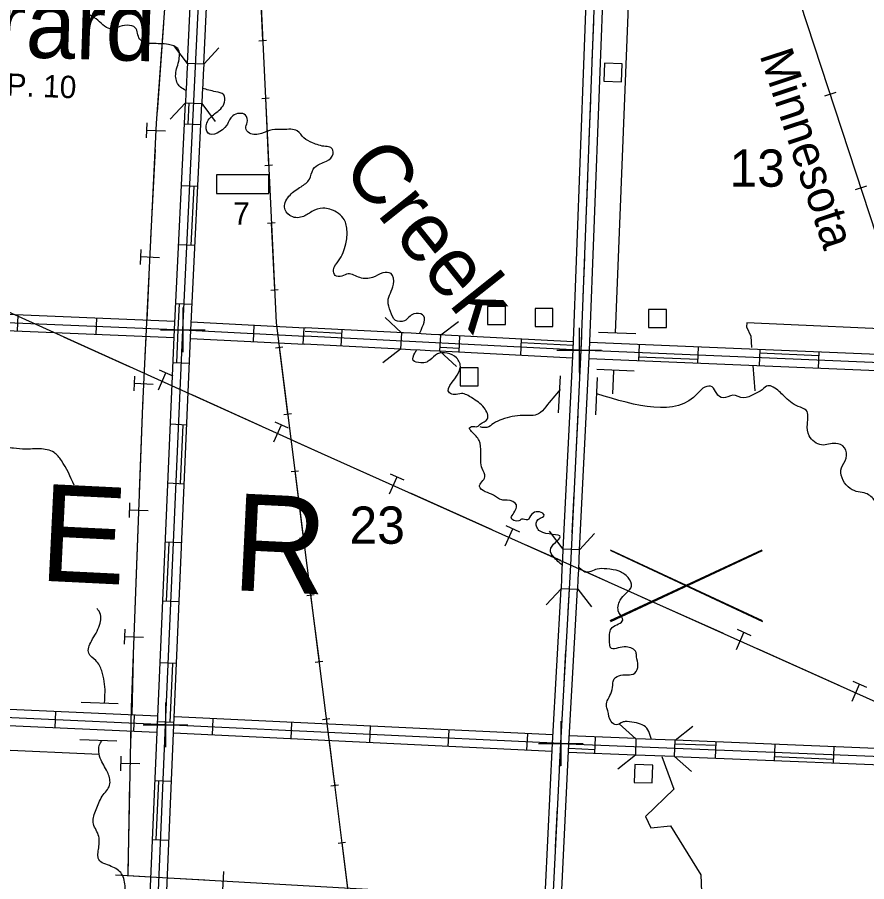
# Model space of a CAD drawing. Extents: x 1631746 to 1929985, y 682974 to 867734.
# Drawn here: x 1748095 to 1759488, y 784614 to 796214 of the extents above; entities that cross this region are included whole.
import ezdxf

# ---------------------------------------------------------------- set-up
doc = ezdxf.new("R2010")
doc.units = 0
for name, color, linetype in [('CSAH RTE', 7, 'Continuous'), ('DWELLING', 7, 'Continuous'), ('HYDRO', 7, 'Continuous'), ('HYRDO TXT', 7, 'Continuous'), ('MUNI NAMES', 7, 'Continuous'), ('PIPELINE', 7, 'Continuous'), ('QUAD BASE SYM', 7, 'Continuous'), ('RAILROAD', 7, 'Continuous'), ('SECTION', 7, 'Continuous'), ('SECTION CORNER BASE', 7, 'Continuous'), ('TOWNSHIP NAME', 7, 'Continuous'), ('TOWNSHIP ROAD', 7, 'Continuous'), ('TRANSMISSION', 7, 'Continuous')]:
    doc.layers.add(name, color=color, linetype=linetype)

msp = doc.modelspace()

# ---------------------------------------------------------------- linework, layer by layer
at = {"layer": 'CSAH RTE'}
for p, q in [((1755375, 791404), (1755351, 790904)), ((1755874, 791379), (1755850, 790880))]:
    msp.add_line(p, q, dxfattribs=at)
for points in [[(1753969, 759988), (1754191, 765316), (1754421, 770655), (1754571, 775045), (1754577, 775155), (1754587, 775261), (1754595, 775317), (1754613, 775400), (1754631, 775465), (1754682, 775610), (1754840, 776001), (1754902, 776180), (1754921, 776270), (1754936, 776373), (1754947, 776469), (1755150, 781218), (1755257, 783856), (1755384, 786468), (1755518, 788860), (1755658, 791748), (1755859, 797011), (1756056, 801706), (1756049, 801838), (1755990, 801994)], [(1755638, 789068), (1755768, 791743), (1755969, 797007), (1756166, 801706), (1756158, 801861), (1756125, 801948)], [(1755418, 789078), (1755549, 791753), (1755749, 797016), (1755936, 801462)], [(1755806, 795627), (1755826, 796155)], [(1755766, 794572), (1755786, 795099)], [(1755726, 793516), (1755746, 794044)], [(1755686, 792461), (1755706, 792989)], [(1755642, 791406), (1755658, 791748), (1755666, 791934)], [(1755590, 790351), (1755616, 790879)], [(1755539, 789297), (1755565, 789824)], [(1755839, 789289), (1755636, 789068), (1755417, 789078), (1755234, 789316)], [(1755393, 788550), (1755399, 788682), (1755405, 788814), (1755411, 788946), (1755417, 789078)], [(1755613, 788540), (1755619, 788672), (1755625, 788804), (1755631, 788936), (1755636, 789068)], [(1755044, 781312), (1755147, 783860), (1755274, 786474), (1755390, 788550)], [(1755190, 788329), (1755393, 788550), (1755613, 788540), (1755795, 788302)], [(1755263, 781302), (1755367, 783851), (1755494, 786462), (1755610, 788541)], [(1755483, 788242), (1755500, 788545)], [(1755424, 787188), (1755454, 787715)], [(1755368, 786133), (1755384, 786468), (1755395, 786661)], [(1755316, 785079), (1755342, 785606)]]:
    msp.add_lwpolyline(points, dxfattribs=at)
at = {"layer": 'DWELLING'}
for points in [[(1755970, 795598), (1755962, 795358), (1756201, 795350), (1756210, 795590)], [(1750768, 793850), (1751468, 793850), (1751468, 794100), (1750768, 794100)], [(1754404, 792332), (1754404, 792092), (1754644, 792092), (1754644, 792332)], [(1755039, 792305), (1755039, 792065), (1755279, 792065), (1755279, 792305)], [(1756561, 792291), (1756561, 792051), (1756801, 792051), (1756801, 792291)], [(1754037, 791509), (1754037, 791269), (1754277, 791269), (1754277, 791509)], [(1756378, 786186), (1756371, 785946), (1756611, 785939), (1756618, 786179)]]:
    msp.add_lwpolyline(points, close=True, dxfattribs=at)
at = {"layer": 'HYDRO'}
for points in [[(1756296, 796597), (1756113, 791979)], [(1760830, 791981), (1760263, 792008), (1757882, 792113), (1757877, 792061), (1757933, 791933), (1757944, 791781)], [(1756093, 791469), (1756080, 791160)], [(1757961, 791542), (1757986, 791203)], [(1745016, 786513), (1749194, 786326)], [(1756739, 786295), (1756900, 785856), (1756521, 785491), (1756591, 785337), (1756858, 785365), (1757265, 784705), (1757293, 783905), (1757615, 783933), (1757713, 783610), (1758246, 782768), (1758316, 782403), (1758611, 781982), (1758821, 781603), (1759186, 781477), (1759537, 781434), (1759971, 781448), (1760210, 781575), (1760280, 781491), (1760420, 781098)]]:
    msp.add_lwpolyline(points, dxfattribs=at)
for points in [[(1750360, 795232), (1750282, 795278), (1750219, 795425), (1750260, 795624), (1750247, 795793), (1750123, 795849), (1749902, 795862), (1749775, 795890), (1749738, 795920), (1749678, 796073), (1749568, 796106), (1749438, 796079), (1749339, 796060), (1749151, 796193), (1749040, 796273), (1749032, 796359), (1749071, 796405), (1749126, 796493), (1749156, 796574), (1749118, 796713), (1749073, 796931), (1748955, 797038), (1748818, 797106), (1748720, 797192), (1748583, 797290)], [(1753493, 791979), (1753532, 792222), (1753412, 792234), (1753287, 792142), (1753168, 792146), (1753101, 792265), (1753068, 792403), (1753140, 792631), (1753108, 792774), (1752998, 792783), (1752860, 792723), (1752691, 792721), (1752533, 792770), (1752448, 792739), (1752360, 792749), (1752337, 792825), (1752405, 792948), (1752501, 793172), (1752517, 793364), (1752468, 793519), (1752377, 793599), (1752195, 793651), (1752045, 793606), (1751916, 793535), (1751750, 793554), (1751681, 793664), (1751753, 793829), (1751902, 793941), (1752012, 794040), (1752064, 794174), (1752156, 794246), (1752242, 794285), (1752330, 794383), (1752302, 794465), (1752230, 794480), (1752054, 794530), (1751939, 794597), (1751851, 794689), (1751661, 794708), (1751513, 794702), (1751371, 794656), (1751208, 794659), (1751159, 794726), (1751179, 794804), (1751155, 794901), (1750986, 794892), (1750940, 794836), (1750901, 794763), (1750653, 794658), (1750638, 794795), (1750742, 794918), (1750875, 795075), (1750863, 795172), (1750756, 795215), (1750581, 795259)], [(1748857, 789935), (1748686, 790267), (1748589, 790373), (1748393, 790422), (1748202, 790419), (1748044, 790430), (1747876, 790465), (1747790, 790529), (1747740, 790658), (1747639, 790724), (1747537, 790727), (1747422, 790796), (1747330, 790908), (1747208, 790986), (1747140, 791075), (1747076, 791213), (1746982, 791353), (1746867, 791476), (1746764, 791511), (1746709, 791475), (1746609, 791486), (1746576, 791556), (1746523, 791682), (1746413, 791721), (1746314, 791705), (1746216, 791796), (1746187, 791933)], [(1755409, 788858), (1755286, 788977), (1755245, 789064), (1755378, 789244), (1755107, 789317), (1755063, 789374), (1755081, 789475), (1755161, 789537), (1755157, 789543), (1754995, 789546), (1754938, 789471), (1754860, 789480), (1754824, 789457), (1754718, 789504), (1754732, 789530), (1754789, 789671), (1754665, 789734), (1754592, 789737), (1754483, 789803), (1754370, 789848), (1754293, 789918), (1754368, 790047), (1754332, 790157), (1754313, 790372), (1754289, 790534), (1754188, 790656), (1754162, 790706), (1754189, 790722), (1754230, 790721), (1754265, 790722), (1754303, 790752), (1754401, 790824), (1754357, 790973), (1754193, 791106), (1754052, 791165), (1753957, 791152), (1753893, 791173), (1754037, 791509), (1753984, 791644), (1753730, 791696), (1753628, 791615), (1753587, 791588), (1753507, 791579), (1753406, 791608), (1753426, 791709), (1753453, 791751)], [(1755375, 791217), (1755182, 790986), (1755088, 790892), (1754879, 790871), (1754596, 790817), (1754484, 790764), (1754395, 790710), (1754305, 790716)], [(1759879, 788897), (1759728, 789035), (1759658, 789245), (1759623, 789501), (1759585, 789742), (1759455, 789831), (1759348, 789852), (1759240, 789912), (1759149, 790169), (1759212, 790298), (1759191, 790438), (1759073, 790496), (1758884, 790475), (1758717, 790598), (1758693, 790755), (1758677, 790941), (1758569, 790992), (1758379, 791130), (1758235, 791250), (1758164, 791270), (1758087, 791215), (1757977, 791157), (1757836, 791106), (1757694, 791141), (1757561, 791108), (1757476, 791166), (1757416, 791255), (1757318, 791252), (1757225, 791169), (1755869, 791160)], [(1756603, 786524), (1756501, 786707), (1756399, 786744), (1756277, 786763), (1756221, 786758), (1756127, 786720), (1756060, 786763), (1756015, 786907), (1755999, 786964), (1756009, 787040), (1756056, 787137), (1756081, 787250), (1756091, 787315), (1756162, 787378), (1756376, 787414), (1756420, 787518), (1756401, 787632), (1756395, 787690), (1756262, 787765), (1756153, 787752), (1756065, 787744), (1756040, 787865), (1756073, 788024), (1756215, 788125), (1756164, 788227), (1756181, 788391), (1756264, 788489), (1756332, 788578), (1756287, 788695), (1756167, 788780), (1756001, 788812), (1755871, 788809), (1755790, 788779), (1755707, 788770), (1755662, 788803), (1755627, 788833)], [(1749264, 787015), (1749272, 787156), (1749228, 787443), (1749150, 787581), (1749053, 787681), (1749090, 787844), (1749199, 788058), (1749192, 788243), (1749160, 788279)], [(1749719, 781718), (1749678, 781906), (1749639, 782187), (1749514, 782355), (1749324, 782553), (1749220, 782739), (1749207, 782930), (1749183, 783061), (1749305, 783280), (1749392, 783541), (1749391, 783782), (1749486, 784175), (1749542, 784535), (1749494, 784720), (1749355, 784820), (1749188, 784912), (1749187, 785070), (1749181, 785243), (1749112, 785411), (1749152, 785581), (1749234, 785760), (1749333, 785910), (1749312, 786068), (1749219, 786244), (1749205, 786467), (1749233, 786511)]]:
    msp.add_spline(points, degree=3, dxfattribs=at)
at = {"layer": 'PIPELINE'}
for p, q in [((1751336, 795900), (1751436, 795905)), ((1751373, 795126), (1751473, 795131)), ((1751416, 794227), (1751516, 794232)), ((1751453, 793453), (1751552, 793458)), ((1751495, 792554), (1751595, 792559)), ((1751558, 791778), (1751658, 791791)), ((1751671, 790885), (1751771, 790898)), ((1751769, 790117), (1751868, 790129)), ((1751882, 789224), (1751981, 789236)), ((1751979, 788455), (1752078, 788467)), ((1752092, 787562), (1752191, 787575)), ((1752189, 786793), (1752288, 786806)), ((1752302, 785900), (1752401, 785913)), ((1752398, 785131), (1752497, 785144))]:
    msp.add_line(p, q, dxfattribs=at)
for points in [[(1742932, 840995), (1745236, 828288), (1746376, 822446), (1746752, 818467), (1748104, 811826), (1749626, 804663), (1750432, 800523), (1751203, 799751), (1751566, 792116), (1752337, 786024), (1753049, 780335), (1753449, 776155), (1753968, 772308), (1754491, 770528), (1754807, 768310), (1755489, 763742)], [(1751344, 796802), (1751386, 795903)], [(1751423, 795129), (1751466, 794230)], [(1751502, 793455), (1751545, 792556)], [(1751608, 791785), (1751721, 790892)], [(1751818, 790123), (1751931, 789230)], [(1752029, 788461), (1752142, 787568)], [(1752239, 786799), (1752247, 786731)], [(1752277, 786498), (1752337, 786024), (1752352, 785906)], [(1752448, 785137), (1752560, 784244)]]:
    msp.add_lwpolyline(points, dxfattribs=at)
at = {"layer": 'QUAD BASE SYM'}
for p, q in [((1756048, 789069), (1758085, 788119)), ((1756048, 788119), (1758085, 789069)), ((1756055, 789058), (1758092, 788108)), ((1756055, 788108), (1758092, 789058)), ((1757066, 788594), (1757066, 788594)), ((1757074, 788583), (1757074, 788583))]:
    msp.add_line(p, q, dxfattribs=at)
at = {"layer": 'RAILROAD'}
for p, q in [((1759075, 795203), (1758923, 795154)), ((1759486, 793949), (1759334, 793899))]:
    msp.add_line(p, q, dxfattribs=at)
for points in [[(1757573, 799530), (1765382, 775706)], [(1757573, 799530), (1765382, 775706), (1767980, 769551), (1771511, 757472)]]:
    msp.add_lwpolyline(points, dxfattribs=at)
at = {"layer": 'SECTION CORNER BASE'}
for p, q in [((1750314, 792320), (1750314, 791720)), ((1755633, 792046), (1755633, 791446)), ((1750014, 792020), (1750614, 792020)), ((1750314, 792020), (1750314, 792020)), ((1755333, 791746), (1755933, 791746)), ((1755633, 791746), (1755633, 791746)), ((1750084, 787021), (1750084, 786421)), ((1749784, 786721), (1750384, 786721)), ((1750084, 786721), (1750084, 786721)), ((1755384, 786768), (1755384, 786168)), ((1755084, 786468), (1755684, 786468)), ((1755384, 786468), (1755384, 786468))]:
    msp.add_line(p, q, dxfattribs=at)
at = {"layer": 'TOWNSHIP ROAD'}
for p, q in [((1750556, 794769), (1750337, 794780)), ((1750517, 793942), (1750297, 793953)), ((1750479, 793151), (1750259, 793162)), ((1750441, 792360), (1750221, 792371)), ((1748097, 792003), (1748106, 792223)), ((1749152, 791959), (1749162, 792179)), ((1751261, 791862), (1751272, 792081)), ((1751938, 792048), (1751926, 791828)), ((1752446, 792021), (1752435, 791801)), ((1754028, 791939), (1754017, 791720)), ((1756391, 791965), (1755891, 791986)), ((1754855, 791897), (1754844, 791677)), ((1756436, 791823), (1756427, 791603)), ((1757228, 791790), (1757218, 791570)), ((1758055, 791756), (1758046, 791536)), ((1758846, 791723), (1758837, 791503)), ((1750405, 791570), (1750185, 791579)), ((1756370, 791466), (1755870, 791486)), ((1750369, 790742), (1750149, 790752)), ((1750335, 789951), (1750115, 789961)), ((1750300, 789160), (1750080, 789169)), ((1750266, 788369), (1750046, 788378)), ((1750230, 787541), (1750010, 787551)), ((1748951, 787022), (1749450, 787004)), ((1748607, 786898), (1748598, 786678)), ((1749662, 786850), (1749652, 786631)), ((1750196, 786750), (1749976, 786760)), ((1750717, 786801), (1750707, 786581)), ((1751772, 786751), (1751762, 786531)), ((1752827, 786700), (1752817, 786481)), ((1753882, 786650), (1753871, 786430)), ((1754937, 786600), (1754926, 786380)), ((1748933, 786523), (1749432, 786505)), ((1755847, 786556), (1755838, 786336)), ((1757466, 786490), (1757457, 786270)), ((1758257, 786458), (1758248, 786238)), ((1759048, 786426), (1759039, 786206)), ((1750162, 785959), (1749942, 785968)), ((1750129, 785168), (1749909, 785177))]:
    msp.add_line(p, q, dxfattribs=at)
for points in [[(1749890, 781558), (1749876, 781700), (1749873, 781721), (1749873, 781745), (1750084, 786721), (1750314, 792020), (1750569, 797325), (1750685, 799727)], [(1750376, 795595), (1750454, 797218)], [(1750595, 795584), (1750673, 797208)], [(1750799, 795804), (1750596, 795584), (1750376, 795595), (1750195, 795834)], [(1750376, 795595), (1750369, 795463), (1750363, 795331), (1750356, 795199), (1750350, 795067)], [(1750596, 795584), (1750589, 795452), (1750583, 795320), (1750576, 795188), (1750570, 795056)], [(1749779, 781562), (1749767, 781686), (1749763, 781714), (1749763, 781749), (1749974, 786726), (1750204, 792026), (1750350, 795067)], [(1750001, 781553), (1749985, 781714), (1749983, 781729), (1749983, 781742), (1750194, 786717), (1750424, 792015), (1750570, 795056)], [(1750146, 794847), (1750350, 795067), (1750570, 795056), (1750751, 794817)], [(1750387, 794778), (1750400, 795065)], [(1750429, 793154), (1750467, 793945)], [(1726481, 793191), (1729332, 793039), (1734542, 792712), (1739774, 792492), (1745053, 792240), (1750314, 792020), (1751952, 791936)], [(1745169, 792345), (1750210, 792135)], [(1750235, 791577), (1750254, 792023), (1750271, 792368)], [(1753028, 792184), (1753248, 791979), (1753237, 791760), (1752997, 791579)], [(1745157, 792125), (1750200, 791915)], [(1750429, 792125), (1751957, 792046)], [(1753277, 791978), (1751957, 792046)], [(1753984, 791528), (1753764, 791733), (1753775, 791952), (1754015, 792133)], [(1760838, 791530), (1755633, 791746), (1751952, 791936)], [(1752444, 791971), (1751955, 791996)], [(1753775, 791952), (1753644, 791959), (1753512, 791966), (1753380, 791973), (1753248, 791979)], [(1755553, 791861), (1753748, 791954)], [(1750419, 791905), (1751946, 791826)], [(1753236, 791760), (1751946, 791826)], [(1755551, 791811), (1754853, 791847)], [(1760815, 791641), (1755772, 791851)], [(1753764, 791733), (1753632, 791739), (1753500, 791746), (1753369, 791753), (1753237, 791760)], [(1755543, 791641), (1753758, 791733)], [(1754019, 791769), (1753774, 791782)], [(1758844, 791673), (1758053, 791706)], [(1760805, 791421), (1755763, 791631)], [(1757221, 791620), (1756429, 791653)], [(1750285, 789953), (1750319, 790745)], [(1750096, 788376), (1750130, 789167)], [(1750146, 786752), (1750180, 787544)], [(1755459, 786465), (1755384, 786468), (1750084, 786721), (1744782, 786961), (1739518, 787196), (1734277, 787428), (1734270, 787429)], [(1749979, 786836), (1744898, 787065)], [(1749963, 786617), (1744888, 786846)], [(1755279, 786583), (1750206, 786826)], [(1756168, 786731), (1756391, 786531), (1756385, 786311), (1756149, 786126)], [(1757136, 786095), (1756912, 786295), (1756919, 786515), (1757155, 786701)], [(1755269, 786363), (1750189, 786606)], [(1756391, 786534), (1755499, 786570)], [(1756919, 786515), (1756787, 786519), (1756655, 786523), (1756523, 786527), (1756391, 786531)], [(1757464, 786440), (1756917, 786462)], [(1765753, 786142), (1760686, 786359), (1756919, 786512)], [(1765860, 786028), (1760681, 786249), (1755481, 786461)], [(1756385, 786314), (1755489, 786350)], [(1755840, 786386), (1755491, 786400)], [(1756912, 786295), (1756780, 786299), (1756648, 786303), (1756517, 786307), (1756385, 786311)], [(1765745, 785922), (1760677, 786140), (1756912, 786292)], [(1759041, 786256), (1758250, 786288)], [(1749959, 785175), (1749992, 785966)]]:
    msp.add_lwpolyline(points, dxfattribs=at)
at = {"layer": 'TRANSMISSION'}
for p, q in [((1750084, 794684), (1749834, 794696)), ((1750001, 792986), (1749751, 792998)), ((1749987, 791216), (1750089, 791444)), ((1749918, 791288), (1749669, 791300)), ((1751536, 790516), (1751639, 790744)), ((1753087, 789819), (1753189, 790047)), ((1749851, 789590), (1749602, 789600)), ((1754638, 789123), (1754740, 789351)), ((1749788, 787891), (1749538, 787901)), ((1757740, 787732), (1757842, 787960)), ((1759291, 787036), (1759393, 787264)), ((1749737, 786194), (1749487, 786200)), ((1750852, 784501), (1750866, 784750))]:
    msp.add_line(p, q, dxfattribs=at)
for points in [[(1667361, 830465), (1676057, 826417), (1680490, 824316), (1689163, 819300), (1696938, 815029), (1703498, 812142), (1709601, 809493), (1717637, 806246), (1724022, 803502), (1732102, 799695), (1735678, 797875), (1747310, 792561), (1752172, 790367), (1760909, 786447), (1769433, 782756), (1775397, 780089), (1790462, 773545), (1802124, 768087), (1811483, 763779), (1818756, 760223), (1824531, 757313), (1834168, 754427)], [(1749582, 784747), (1749627, 786950), (1749780, 791011), (1749964, 794791), (1750214, 798243), (1750395, 802921), (1750567, 806590), (1750758, 811448)], [(1749975, 794939), (1750061, 796136)], [(1749829, 794596), (1749839, 794796)], [(1749888, 793241), (1749947, 794440)], [(1749746, 792898), (1749756, 793098)], [(1749835, 792149), (1749864, 792742)], [(1748716, 791926), (1749596, 791529)], [(1749812, 791673), (1749824, 791916)], [(1749998, 791485), (1750181, 791403)], [(1749664, 791200), (1749673, 791400)], [(1750445, 791146), (1751360, 790733)], [(1749736, 789845), (1749780, 791011), (1749781, 791044)], [(1751548, 790785), (1751730, 790703)], [(1751815, 790528), (1752172, 790367), (1752910, 790036)], [(1753098, 790088), (1753280, 790006)], [(1753366, 789831), (1754461, 789340)], [(1749598, 789500), (1749605, 789700)], [(1754649, 789392), (1754831, 789310)], [(1749672, 788146), (1749717, 789345)], [(1754917, 789135), (1755380, 788927)], [(1755626, 788817), (1756012, 788644)], [(1756468, 788439), (1757563, 787948)], [(1749534, 787801), (1749542, 788001)], [(1757751, 788001), (1757933, 787919)], [(1758019, 787743), (1759114, 787252)], [(1749634, 786852), (1749653, 787646)], [(1759302, 787305), (1759485, 787223)], [(1749617, 786447), (1749621, 786632)], [(1749485, 786100), (1749489, 786300)], [(1749581, 784698), (1749606, 785947)], [(1749411, 784708), (1756657, 784295), (1763153, 784064), (1767857, 783885), (1773598, 783632), (1779262, 783319), (1785115, 782968), (1789228, 782712), (1791495, 782619), (1792426, 781643), (1794264, 779826), (1796579, 777578), (1797881, 776247), (1800731, 773400), (1803000, 771092), (1806515, 767652), (1808827, 765374), (1811234, 762797)], [(1749581, 784698), (1749886, 784681)], [(1750118, 784668), (1750609, 784640)]]:
    msp.add_lwpolyline(points, dxfattribs=at)

# ---------------------------------------------------------------- texts
at = {"layer": 'DWELLING'}
msp.add_text('7', height=300, dxfattribs=at).set_placement((1750990, 793433))
at = {"layer": 'HYRDO TXT'}
msp.add_text('Creek', height=800, rotation=308.5455, dxfattribs=at).set_placement((1752430, 794175))
at = {"layer": 'MUNI NAMES'}
for s, height, rotation, p in [('Girard', 900, 358.1805, (1746596, 795727)), ('EST. POP. 10', 300, 357.708, (1746364, 795226))]:
    msp.add_text(s, height=height, rotation=rotation, dxfattribs=at).set_placement(p)
at = {"layer": 'RAILROAD'}
msp.add_text('Minnesota', height=450, rotation=288.2785, dxfattribs=at).set_placement((1758048, 795707))
at = {"layer": 'SECTION'}
for s, p in [('13', (1757648, 793940)), ('23', (1752550, 789149))]:
    msp.add_text(s, height=500, dxfattribs=at).set_placement(p)
at = {"layer": 'TOWNSHIP NAME'}
for s, p in [('E', (1748375, 788656)), ('R', (1750961, 788529))]:
    msp.add_text(s, height=1300, rotation=357.1865, dxfattribs=at).set_placement(p)

doc.saveas('drawing.dxf')
